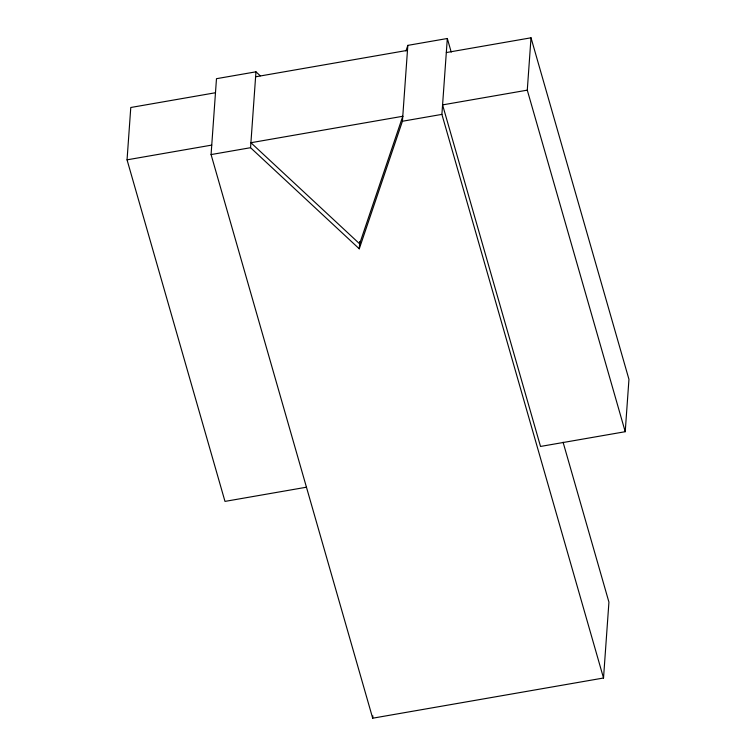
<?xml version="1.0" encoding="UTF-8"?>
<svg xmlns="http://www.w3.org/2000/svg" width="756" height="756" viewBox="0 0 756 756"><rect width="100%" height="100%" fill="white"/><g stroke="black" fill="none" stroke-linecap="round" stroke-linejoin="round"><path stroke-width="1.13" d="M306.208 487.251L224.986 501.398L127.046 159.837L130.779 107.494L215.479 92.742M563.078 442.222L608.93 602.126L603.524 678.009L372.689 718.2L211.075 154.574L216.481 78.69L255.963 71.82L260.281 75.827M451.219 52.107L447.316 38.499L407.834 45.369L402.419 121.253L359.27 248.809L250.557 147.703L255.963 71.82M359.27 248.809L359.79 241.476M372.689 718.2L372.859 715.866M603.524 678.009L441.901 114.383L447.316 38.499M527.282 90.153L442.581 104.895L540.521 446.446L625.221 431.704L527.282 90.153L531.014 37.8L446.314 52.551M625.221 431.704L628.954 379.351L531.014 37.8M405.944 50.964L407.834 45.369M255.613 76.791L407.475 50.35M127.046 159.837L211.746 145.095M211.075 154.574L250.557 147.703M402.419 121.253L441.901 114.383M402.778 116.273L359.629 243.829L250.907 142.723L402.778 116.273"/></g></svg>
